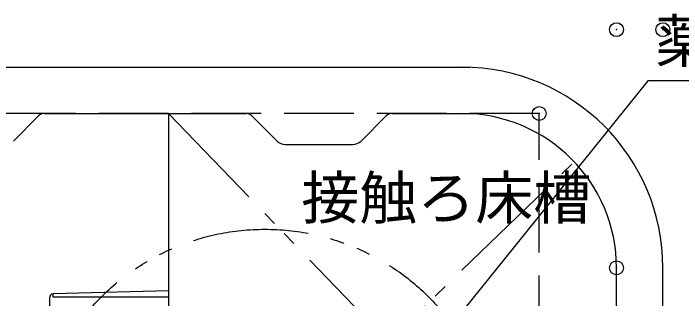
# Model space of a CAD drawing. Units: millimetres, scale not verified. Extents: x -9571 to 7747, y -6704 to 5373.
# Drawn here: x -5174 to -4309, y 833 to 1203 of the extents above; entities that cross this region are included whole.
import ezdxf
from ezdxf.enums import TextEntityAlignment as Align

# ---------------------------------------------------------------- set-up
doc = ezdxf.new("R2010")
doc.units = ezdxf.units.MM
doc.header["$LTSCALE"] = 30
doc.header["$PDMODE"] = 32
doc.header["$PDSIZE"] = 18
doc.linetypes.add('DASHED3', pattern=[4, 3, -1])
doc.linetypes.add('DOUBLE_CHAIN1', pattern=[8.8, 5, -1, 0.6, -0.6, 0.6, -1])
for name, color, linetype, lineweight in [('0-0_0', 4, 'Continuous', 25), ('0-1_00クル-フ-0躯体', 3, 'Continuous', 25), ('0-2_00クル-フ-1機器', 2, 'Continuous', 25), ('0-5_00クル-フ-5文字', 7, 'Continuous', 25), ('0-6_00クル-フ-6寸法', 7, 'Continuous', 25), ('0-F_buffle', 3, 'Continuous', 25), ('1-4_outer tank', 3, 'Continuous', 25), ('1-5_rozai', 3, 'DOUBLE_CHAIN1', 25), ('1-8_sikiri', 3, 'Continuous', 25)]:
    doc.layers.add(name, color=color, linetype=linetype, lineweight=lineweight)
doc.styles.add('MS Gothic', font='')
doc.styles.get('MS Gothic').set_extended_font_data('MS Gothic')

msp = doc.modelspace()

# ---------------------------------------------------------------- linework, layer by layer
at = {"layer": '0-0_0'}
msp.add_lwpolyline([(-4127.15, 1115.67), (-4353.23, 1115.67), (-4783.46, 579.81)], dxfattribs=at)
at = {"layer": '0-2_00クル-フ-1機器', "linetype": 'DASHED3'}
msp.add_lwpolyline([(-4493.66, 173.19), (-4493.66, 1073.19), (-6073.66, 1073.19)], dxfattribs=at)
at = {"layer": '0-5_00クル-フ-5文字'}
for p in [(-4393.66, 1181.86), (-4333.65, 1181.86)]:
    msp.add_point(p, dxfattribs=at)
at = {"layer": '0-6_00クル-フ-6寸法', "color": 4}
for p in [(-4393.66, 1181.86), (-4493.66, 1073.19), (-4393.66, 873.19)]:
    msp.add_point(p, dxfattribs=at)
at = {"layer": '0-F_buffle'}
for p, q in [((-4973.66, 843.3), (-5122.79, 839.39)), ((-5127.66, 834.39), (-5127.66, 701.99))]:
    msp.add_line(p, q, dxfattribs=at)
for points in [[(-5122.84, 839.19), (-5122.84, 839.22), (-5122.84, 839.25), (-5122.84, 839.28), (-5122.84, 839.3), (-5122.84, 839.32), (-5122.84, 839.34), (-5122.84, 839.35), (-5122.84, 839.36), (-5122.84, 839.37), (-5122.84, 839.38), (-5122.84, 839.39), (-5122.84, 839.39), (-5122.84, 839.39), (-5122.84, 839.39)], [(-4973.66, 835.19), (-4993.66, 835.19), (-5092.29, 835.19), (-5100.59, 835.19), (-5106.17, 835.19), (-5110.17, 835.19), (-5114.13, 835.19), (-5115.08, 835.19), (-5117.05, 835.19), (-5119, 835.19), (-5120.93, 835.19), (-5122.84, 835.19), (-5122.84, 835.37), (-5122.84, 835.53), (-5122.84, 835.7), (-5122.84, 835.86), (-5122.84, 836.09), (-5122.84, 836.31), (-5122.84, 836.52), (-5122.84, 836.72), (-5122.84, 836.91), (-5122.84, 837.09), (-5122.84, 837.26), (-5122.84, 837.43), (-5122.84, 837.59), (-5122.84, 837.75), (-5122.84, 838.04), (-5122.84, 838.32), (-5122.84, 838.58), (-5122.84, 838.65), (-5122.84, 838.72), (-5122.84, 838.79), (-5122.84, 838.85), (-5122.84, 838.91), (-5122.84, 838.97), (-5122.84, 839.02), (-5122.84, 839.07), (-5122.84, 839.11), (-5122.84, 839.15), (-5122.84, 839.19)]]:
    msp.add_lwpolyline(points, dxfattribs=at)
msp.add_arc((-5122.66, 834.39), 5, 91.5, 180, dxfattribs=at)
at = {"layer": '1-4_outer tank'}
for p, q in [((-5973.66, 1133.19), (-4583.65, 1133.19)), ((-5134.5, 1073.19), (-4872.81, 1073.19)), ((-4684.5, 1073.19), (-4583.65, 1073.19)), ((-5174.26, 1037.45), (-5141.59, 1070.25)), ((-4833.05, 1037.45), (-4865.72, 1070.25)), ((-4724.26, 1037.45), (-4691.59, 1070.25)), ((-4822.43, 1033.04), (-4734.89, 1033.04)), ((-4393.65, 684.09), (-4393.65, 873.19)), ((-4333.65, 373.19), (-4333.65, 873.19))]:
    msp.add_line(p, q, dxfattribs=at)
at = {"layer": '1-4_outer tank', "linetype": 'DOUBLE_CHAIN1'}
msp.add_circle((-4848.66, 623.19), 300, dxfattribs=at)
at = {"layer": '1-4_outer tank'}
for centre, radius, start, end in [((-4593.65, 873.19), 260, 0, 90), ((-5134.5, 1063.19), 10, 90, 135.10923), ((-4872.81, 1063.19), 10, 44.89078, 90), ((-4684.5, 1063.19), 10, 90, 135.10922), ((-4593.65, 873.19), 200, 0, 90), ((-4822.43, 1048.04), 15, 224.89078, 270), ((-4734.89, 1048.04), 15, 270, 315.10922)]:
    msp.add_arc(centre, radius, start, end, dxfattribs=at)
at = {"layer": '1-5_rozai'}
for p, q in [((-4973.66, 1073.19), (-4433.81, 513.56)), ((-4973.71, 503.19), (-4448.39, 1010.66))]:
    msp.add_line(p, q, dxfattribs=at)
at = {"layer": '1-8_sikiri'}
msp.add_line((-4973.66, 1073.19), (-4973.66, 173.19), dxfattribs=at)

# ---------------------------------------------------------------- texts
at = {"layer": '0-1_00クル-フ-0躯体', "color": 4, "style": 'MS Gothic'}
for s, p in [('薬剤筒', (-4343.29, 1123.08)), ('接触ろ床槽', (-4801.49, 920.01))]:
    msp.add_text(s, height=54.99, dxfattribs=at).set_placement(p, align=Align.BOTTOM_LEFT)

doc.saveas('drawing.dxf')
